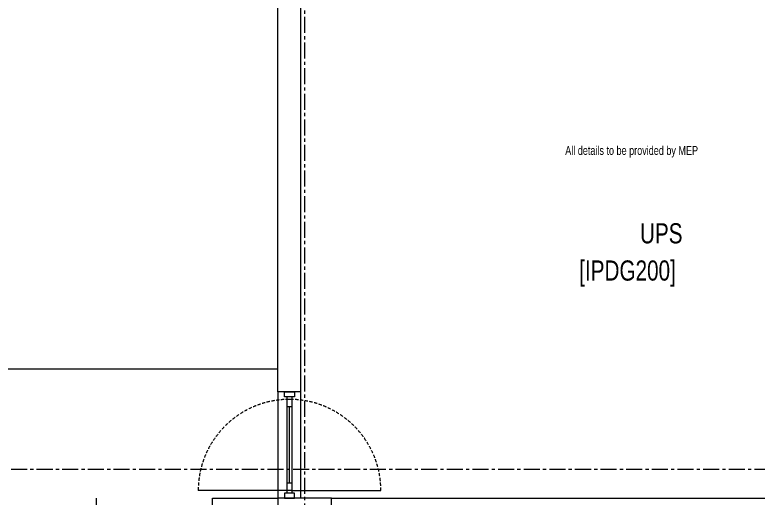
# Model space of a CAD drawing. Header units: millimetres. Extents: x 26027 to 581921, y 7230 to 233891.
# Drawn here: x 485127 to 492492, y 200760 to 205555 of the extents above; entities that cross this region are included whole.
import ezdxf

# ---------------------------------------------------------------- set-up
doc = ezdxf.new("R2010")
doc.units = ezdxf.units.MM
doc.header["$LTSCALE"] = 5
for name, pattern in [('CENTER', [50.8, 31.75, -6.35, 6.35, -6.35]), ('HIDDEN', [9.525, 6.35, -3.175]), ('HIDDEN2', [0.1875, 0.125, -0.0625])]:
    doc.linetypes.add(name, pattern=pattern)
for name, color, linetype, lineweight in [('72_EGR_BASE_TEXT', 252, 'Continuous', 5), ('Aluminum', 252, 'Continuous', 5), ('Medical Equipment and Furniture', 252, 'Continuous', 0), ('Proj', 252, 'HIDDEN2', 5), ('Structure', 252, 'Continuous', 5), ('Walls', 252, 'Continuous', 5)]:
    doc.layers.add(name, color=color, linetype=linetype, lineweight=lineweight)
doc.layers.add('axes', color=252, linetype='Continuous')
doc.styles.add('X3G_ENTITY_257CFD', font='swisscl.ttf', dxfattribs={"height": 200})
doc.styles.add('X3G_ENTITY_2587EA', font='swisscl.ttf', dxfattribs={"height": 200})

msp = doc.modelspace()

# ---------------------------------------------------------------- linework, layer by layer
at = {"layer": 'Aluminum'}
for p, q in [((487823.8, 200810.3, 0), (487823.8, 201765.3, 0)), ((487873.8, 201740.3, 0), (487823.8, 201740.3, 0)), ((487873.8, 200810.3, 0), (487873.8, 201765.3, 0)), ((487873.8, 201665.3, 0), (487823.8, 201665.3, 0)), ((487848.8, 200910.3, 0), (487848.8, 201665.3, 0)), ((487873.8, 200910.3, 0), (487823.8, 200910.3, 0)), ((487823.8, 200835.3, 0), (486943.8, 200835.3, 0)), ((487873.8, 200835.3, 0), (487823.8, 200835.3, 0)), ((487873.8, 200835.3, 0), (488753.8, 200835.3, 0))]:
    msp.add_line(p, q, dxfattribs=at)
at = {"layer": 'Aluminum', "elevation": 0}
for points in [[(487898.8, 201765.3), (487798.8, 201765.3), (487798.8, 201815.3), (487898.8, 201815.3)], [(487898.8, 200810.3), (487798.8, 200810.3), (487798.8, 200760.3), (487898.8, 200760.3)]]:
    msp.add_lwpolyline(points, close=True, dxfattribs=at)
at = {"layer": 'Aluminum', "linetype": 'HIDDEN'}
msp.add_arc((487848.8, 200835.3, 0), 905, 0, 180, dxfattribs=at)
at = {"layer": 'axes', "linetype": 'CENTER', "lineweight": 0}
for p, q in [((487998.8, 120285.6, 0), (487998.8, 210035.3, 0)), ((544175.8, 201045.3, 0), (460878.8, 201045.3, 0))]:
    msp.add_line(p, q, dxfattribs=at)
at = {"layer": 'Proj'}
for p, q in [((487733.8, 201815.3, 0), (487733.8, 200760.3, 0)), ((487958.8, 201815.3, 0), (487958.8, 200760.3, 0))]:
    msp.add_line(p, q, dxfattribs=at)
at = {"layer": 'Proj', "elevation": 0}
msp.add_lwpolyline([(487733.8, 202040.3), (482232.7, 202040.3)], dxfattribs=at)
at = {"layer": 'Structure', "elevation": 0}
msp.add_lwpolyline([(487733.8, 200230.3), (488263.8, 200230.3), (488263.8, 200760.3), (487733.8, 200760.3)], close=True, dxfattribs=at)
at = {"layer": 'Walls'}
for p, q in [((485936.7, 200535.3, -2.4), (485936.7, 200760.3, -2.4)), ((487086.7, 200760.3, -0.2), (487733.8, 200760.3, 0)), ((487086.7, 200535.3, -2.4), (487086.7, 200760.3, -2.4)), ((488263.8, 200760.3, 0), (494933.8, 200760.3, 0))]:
    msp.add_line(p, q, dxfattribs=at)
at = {"layer": 'Walls', "elevation": 0}
msp.add_lwpolyline([(489140, 206030.3), (487958.8, 206030.3), (487958.8, 201815.3), (487733.8, 201815.3), (487733.8, 206255.3), (489140, 206255.3)], dxfattribs=at)

# ---------------------------------------------------------------- texts
at = {"layer": '72_EGR_BASE_TEXT', "char_height": 200, "attachment_point": 2, "style": 'X3G_ENTITY_2587EA'}
for s, insert in [('UPS', (491531.7, 203487.6)), ('[IPDG200]', (491197.5, 203118.7))]:
    msp.add_mtext(s, dxfattribs=dict(at, insert=insert))
at = {"layer": 'Medical Equipment and Furniture', "insert": (491238.3, 204253.6, 0), "char_height": 87.473, "width": 3260.537, "attachment_point": 2, "style": 'X3G_ENTITY_257CFD'}
msp.add_mtext('All details to be provided by MEP', dxfattribs=at)

doc.saveas('drawing.dxf')
